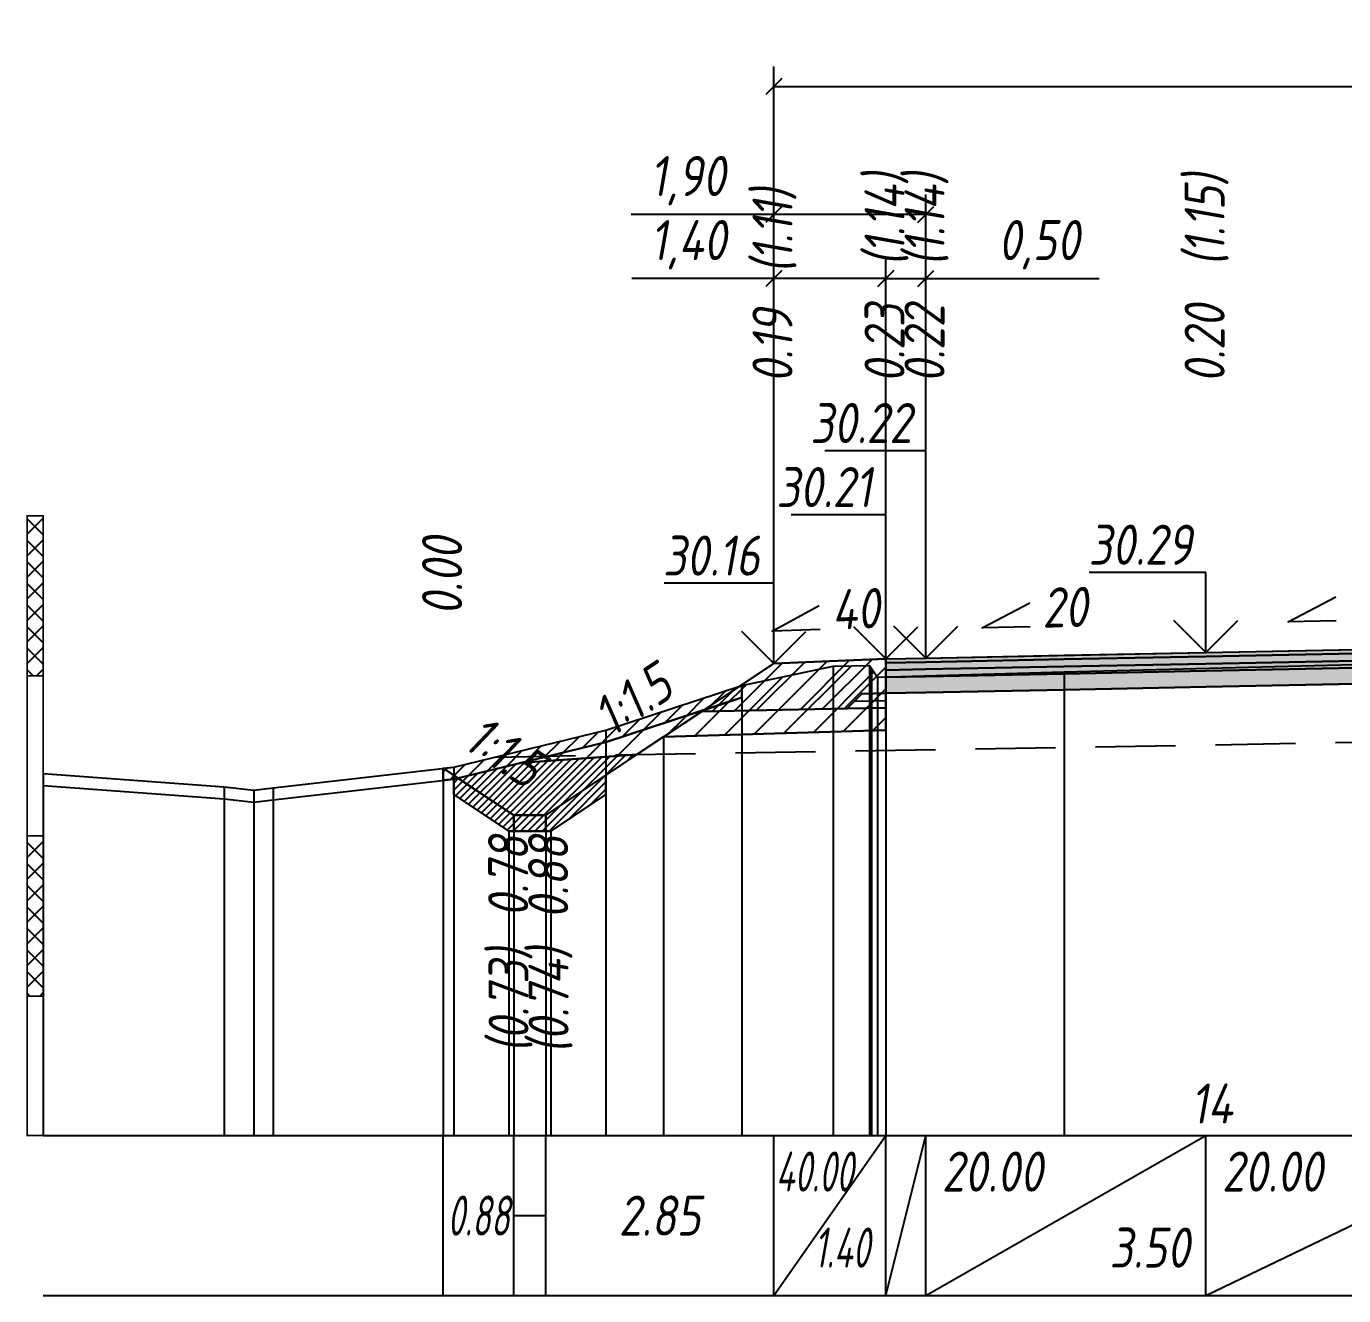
# Model space of a CAD drawing. Extents: x -717 to 1451, y -133302 to 233.
# Drawn here: x 78.9 to 161.2, y -92991 to -92911.7 of the extents above; entities that cross this region are included whole.
import ezdxf
from ezdxf.enums import TextEntityAlignment as Align

# ---------------------------------------------------------------- set-up
doc = ezdxf.new("R2010")
doc.units = 0
doc.linetypes.add('штриховая', pattern=[0.75, 0.5, -0.25])
for name, color, linetype in [('Интерполированный поперечник', 2, 'Continuous'), ('Код_514', 1, 'Continuous'), ('Контур_0', 7, 'Continuous'), ('Контур_2521', 7, 'Continuous'), ('Контур_2564', 7, 'Continuous'), ('Контур_2660', 7, 'Continuous'), ('Контур_2665', 7, 'Continuous'), ('Контур_400', 7, 'Continuous'), ('Контур_508', 7, 'Continuous'), ('Контур_512', 7, 'Continuous'), ('Контур_513', 7, 'Continuous'), ('Контур_818', 7, 'Continuous'), ('Красный поперечник', 1, 'Continuous'), ('Линейка абсолютных высот', 7, 'Continuous'), ('Объём_2501', 7, 'Continuous'), ('Объём_2564', 7, 'Continuous'), ('Объём_2650', 7, 'Continuous'), ('Объём_2660', 7, 'Continuous'), ('Объём_2661', 7, 'Continuous'), ('Объём_2663', 7, 'Continuous'), ('Объём_2664', 7, 'Continuous'), ('Объём_2665', 7, 'Continuous'), ('Объём_2666', 7, 'Continuous'), ('Откосы', 7, 'Continuous'), ('Отметки покрытия', 7, 'Continuous'), ('Рабочие отметки', 7, 'Continuous'), ('Рабочие отметки доп.', 7, 'Continuous'), ('Слои выравнивания', 7, 'Continuous'), ('Таблица', 7, 'Continuous'), ('Уклоны проезжей части', 7, 'Continuous'), ('Черный поперечник', 3, 'Continuous')]:
    doc.layers.add(name, color=color, linetype=linetype)
for name, color, linetype, true_color in [('Контур_2540', 2, 'Continuous', 0xffff00), ('Контур_2560', 2, 'Continuous', 0xffff00), ('Контур_2561', 7, 'Continuous', 0xff8040), ('Контур_2562', 3, 'Continuous', 0x00ff00), ('Контур_2563', 7, 'Continuous', 0xff8000), ('Контур_2570', 7, 'Continuous', 0x80ff00), ('Контур_2583', 3, 'Continuous', 0x00ff00), ('Контур_2584', 3, 'Continuous', 0x00ff00), ('Контур_2725', 7, 'Continuous', 0x323232), ('Контур_2736', 4, 'Continuous', 0x00ffff), ('Контур_2737', 4, 'Continuous', 0x00ffff), ('Контур_2738', 4, 'Continuous', 0x00ffff), ('Контур_2739', 4, 'Continuous', 0x00ffff), ('Контур_2741', 4, 'Continuous', 0x00ffff), ('Контур_2742', 4, 'Continuous', 0x00ffff), ('Контур_2743', 4, 'Continuous', 0x00ffff), ('Контур_2744', 7, 'Continuous', 0xa4ffff), ('Контур_2745', 7, 'Continuous', 0xa4ffff), ('Контур_2747', 4, 'Continuous', 0x00ffff), ('Контур_2748', 4, 'Continuous', 0x00ffff), ('Контур_2749', 4, 'Continuous', 0x00ffff), ('Контур_2750', 4, 'Continuous', 0x00ffff), ('Контур_2751', 4, 'Continuous', 0x00ffff), ('Контур_2752', 4, 'Continuous', 0x00ffff), ('Контур_2760', 7, 'Continuous', 0x323232), ('Контур_2761', 7, 'Continuous', 0x323232), ('Контур_2762', 7, 'Continuous', 0x323232), ('Контур_2763', 7, 'Continuous', 0x323232), ('Контур_402', 7, 'Continuous', 0xff6464), ('Контур_703', 4, 'Continuous', 0x00ffff), ('Контур_705', 4, 'Continuous', 0x00ffff), ('Контур_707', 4, 'Continuous', 0x00ffff), ('Контур_720', 131, 'Continuous', 0xaaffff), ('Объём_2520', 7, 'Continuous', 0x80ffff), ('Объём_2540', 2, 'Continuous', 0xffff00), ('Объём_2560', 2, 'Continuous', 0xffff00), ('Объём_2561', 7, 'Continuous', 0xff8040), ('Объём_2562', 3, 'Continuous', 0x00ff00), ('Объём_2563', 7, 'Continuous', 0xff8000), ('Объём_2570', 7, 'Continuous', 0x80ff00), ('Объём_2583', 3, 'Continuous', 0x00ff00), ('Объём_2584', 3, 'Continuous', 0x00ff00), ('Объём_2592', 3, 'Continuous', 0x00ff00), ('Объём_2596', 3, 'Continuous', 0x00ff00), ('Объём_2600', 7, 'Continuous', 0x808000), ('Объём_2620', 2, 'Continuous', 0xffff00), ('Объём_2746', 2, 'Continuous', 0xffff00)]:
    doc.layers.add(name, color=color, linetype=linetype, true_color=true_color)
doc.styles.get("Standard").update_dxf_attribs({"font": 'txt', "height": 2.5})
doc.styles.add('М', font='romand.shx', dxfattribs={"width": 0.8, "oblique": 10, "height": 2.5})
doc.dimstyles.new('ISO-25', dxfattribs={"dimtxt": 2.5, "dimasz": 2.5, "dimexe": 1.25, "dimexo": 0.625, "dimtad": 1, "dimtxsty": 'Standard', "dimcen": 2.5, "dimadec": 0, "dimazin": 0, "dimtfac": 1, "dimtmove": 0, "dimatfit": 3, "dimfxl": 1, "dimarcsym": 0})
pattern_1 = [(45.0000013, (0, 0), (-0.67351924, 0.673519211), []), (135.0000003, (0, 0), (-0.673519222, -0.67351923), [])]

# ---------------------------------------------------------------- blocks, each defined once
blk = doc.blocks.new('_Oblique')
at = {"color": 0, "linetype": 'ByBlock', "lineweight": -2}
blk.add_line((-0.5, -0.5), (0.5, 0.5), dxfattribs=at)
blk = doc.blocks.new('*D1828')
at = {"color": 0, "lineweight": -2, "transparency": 16777216}
for p, q in [((125.641, -92950.946), (125.641, -92926.226)), ((132.641, -92950.666), (132.641, -92926.226)), ((125.641, -92927.476), (116.775, -92927.476)), ((132.641, -92927.476), (125.641, -92927.476))]:
    blk.add_line(p, q, dxfattribs=at)
at = {"layer": 'Defpoints', "color": 0, "transparency": 16777216}
for p in [(132.641, -92927.476), (132.641, -92951.291), (125.641, -92951.571)]:
    blk.add_point(p, dxfattribs=at)
at = {"color": 0, "lineweight": -2, "transparency": 16777216, "rotation": 180}
blk.add_blockref('_Oblique', (125.641, -92927.476), dxfattribs=at)
at = {"color": 0, "lineweight": -2, "transparency": 16777216}
blk.add_blockref('_Oblique', (132.641, -92927.476), dxfattribs=at)
at = {"color": 0, "transparency": 16777216, "insert": (120.315, -92925.363), "char_height": 2.5, "width": 8.75, "attachment_point": 5, "style": 'М'}
blk.add_mtext('1,40', dxfattribs=at)
blk = doc.blocks.new('*D1830')
at = {"color": 0, "lineweight": -2, "transparency": 16777216}
for p, q in [((132.641, -92950.666), (132.641, -92926.226)), ((135.141, -92950.616), (135.141, -92926.226)), ((132.641, -92927.476), (135.141, -92927.476)), ((135.141, -92927.476), (145.983, -92927.476))]:
    blk.add_line(p, q, dxfattribs=at)
at = {"layer": 'Defpoints', "color": 0, "transparency": 16777216}
for p in [(135.141, -92927.476), (132.641, -92951.291), (135.141, -92951.241)]:
    blk.add_point(p, dxfattribs=at)
at = {"color": 0, "lineweight": -2, "transparency": 16777216, "rotation": 180}
blk.add_blockref('_Oblique', (132.641, -92927.476), dxfattribs=at)
at = {"color": 0, "lineweight": -2, "transparency": 16777216}
blk.add_blockref('_Oblique', (135.141, -92927.476), dxfattribs=at)
at = {"color": 0, "transparency": 16777216, "insert": (142.222, -92925.363), "char_height": 2.5, "width": 9.16667, "attachment_point": 5, "style": 'М'}
blk.add_mtext('0,50', dxfattribs=at)
blk = doc.blocks.new('*D1833')
at = {"color": 0, "lineweight": -2, "transparency": 16777216}
for p, q in [((125.641, -92950.946), (125.641, -92922.226)), ((135.141, -92950.616), (135.141, -92922.226)), ((125.641, -92923.476), (116.737, -92923.476)), ((135.141, -92923.476), (125.641, -92923.476))]:
    blk.add_line(p, q, dxfattribs=at)
at = {"layer": 'Defpoints', "color": 0, "transparency": 16777216}
for p in [(135.141, -92923.476), (135.141, -92951.241), (125.641, -92951.571)]:
    blk.add_point(p, dxfattribs=at)
at = {"color": 0, "lineweight": -2, "transparency": 16777216, "rotation": 180}
blk.add_blockref('_Oblique', (125.641, -92923.476), dxfattribs=at)
at = {"color": 0, "lineweight": -2, "transparency": 16777216}
blk.add_blockref('_Oblique', (135.141, -92923.476), dxfattribs=at)
at = {"color": 0, "transparency": 16777216, "insert": (120.277, -92921.363), "char_height": 2.5, "width": 8.75, "attachment_point": 5, "style": 'М'}
blk.add_mtext('1,90', dxfattribs=at)
blk = doc.blocks.new('*D1834')
at = {"color": 0, "lineweight": -2, "transparency": 16777216}
for p, q in [((125.641, -92950.946), (125.641, -92914.226)), ((221.141, -92950.946), (221.141, -92914.226)), ((125.641, -92915.476), (221.141, -92915.476))]:
    blk.add_line(p, q, dxfattribs=at)
at = {"layer": 'Defpoints', "color": 0, "transparency": 16777216}
for p in [(221.141, -92915.476), (125.641, -92951.571), (221.141, -92951.571)]:
    blk.add_point(p, dxfattribs=at)
at = {"color": 0, "lineweight": -2, "transparency": 16777216, "rotation": 180}
blk.add_blockref('_Oblique', (125.641, -92915.476), dxfattribs=at)
at = {"color": 0, "lineweight": -2, "transparency": 16777216}
blk.add_blockref('_Oblique', (221.141, -92915.476), dxfattribs=at)
at = {"color": 0, "transparency": 16777216, "insert": (173.391, -92913.363), "char_height": 2.5, "width": 10.41667, "attachment_point": 5, "style": 'М'}
blk.add_mtext('19,10', dxfattribs=at)

msp = doc.modelspace()

# ---------------------------------------------------------------- hatches: boundary and pattern name
at = {"layer": 'Линейка абсолютных высот'}
h = msp.add_hatch(dxfattribs=at)
h.set_pattern_fill('ANSI37', scale=0.3, style=0)
h.set_pattern_definition(pattern_1)
h.paths.add_polyline_path([(80, -92952.289), (80, -92942.289), (79, -92942.289), (79, -92952.289)])
h = msp.add_hatch(dxfattribs=at)
h.set_pattern_fill('ANSI37', scale=0.3, style=0)
h.set_pattern_definition(pattern_1)
h.paths.add_polyline_path([(80, -92972.289), (80, -92962.289), (79, -92962.289), (79, -92972.289)])
at = {"layer": 'Объём_2563'}
h = msp.add_hatch(dxfattribs=at)
h.set_pattern_fill('ANSI31', color=256, scale=0.3)
h.paths.add_polyline_path([(125.641, -92951.509), (132.641, -92951.229), (132.641, -92953.379), (131.141, -92953.409), (130.223, -92954.327), (121.141, -92954.509)])
at = {"layer": 'Объём_2570'}
h = msp.add_hatch(dxfattribs=at)
h.set_pattern_fill('ANSI31', color=256, scale=0.2)
h.paths.add_polyline_path([(123.651, -92953.637), (115.154, -92956.44), (105.649, -92958.74), (105, -92958.814), (105, -92958.064), (105.649, -92957.99), (115.154, -92955.69), (123.651, -92952.887)])
at = {"layer": 'Объём_2600'}
h = msp.add_hatch(dxfattribs=at)
h.set_pattern_fill('ANSI31', color=6, scale=0.4)
h.paths.add_polyline_path([(109.869, -92957.719), (115.154, -92956.44), (123.651, -92953.637), (123.651, -92952.887), (129.358, -92951.68), (131.624, -92951.633), (132.124, -92952.369), (132.641, -92952.354), (132.641, -92955.686), (118.75, -92956.103), (117.094, -92957.207)])
h = msp.add_hatch(dxfattribs=at)
h.set_pattern_fill('HONEY', color=5, scale=0.3)
h.paths.add_polyline_path([(105.649, -92958.74), (105, -92958.814), (105, -92958.064), (105.655, -92958.5), (105.655, -92958.738)])
at = {"layer": 'Объём_2620'}
h = msp.add_hatch(dxfattribs=at)
h.set_pattern_fill('ANSI31', color=2, scale=0.1)
h.paths.add_polyline_path([(115.154, -92957.345), (117.094, -92957.207), (115.155, -92958.5), (115.155, -92959.702), (111.707, -92962), (109.102, -92962), (105.655, -92959.702), (105.655, -92958.738), (109.869, -92957.719)])
at = {"layer": 'Слои выравнивания'}
for color, points in [(2, [(132.641, -92951.229), (135.141, -92951.179), (143.786, -92951.006), (152.641, -92950.829), (173.391, -92950.414), (173.391, -92950.664), (152.641, -92951.079), (143.786, -92951.256), (135.141, -92951.429), (132.641, -92951.479)]), (3, [(132.641, -92951.479), (135.141, -92951.429), (143.786, -92951.256), (152.641, -92951.079), (173.391, -92950.664), (173.391, -92951.114), (152.641, -92951.529), (143.786, -92951.706), (135.141, -92951.879), (132.641, -92951.929)]), (4, [(132.641, -92951.929), (135.141, -92951.879), (143.786, -92951.706), (152.641, -92951.529), (173.391, -92951.114), (173.391, -92951.564), (152.641, -92951.979), (143.786, -92952.156), (135.141, -92952.329), (132.641, -92952.379)]), (5, [(132.641, -92952.379), (135.141, -92952.329), (143.786, -92952.156), (152.641, -92951.979), (173.391, -92951.564), (173.391, -92952.564), (152.641, -92952.979), (143.786, -92953.156), (135.141, -92953.329), (132.641, -92953.379)])]:
    msp.add_hatch(color=color, dxfattribs=at).paths.add_polyline_path(points)

# ---------------------------------------------------------------- linework, layer by layer
at = {"layer": 'Интерполированный поперечник', "linetype": 'штриховая', "ltscale": 10, "flags": 128}
msp.add_lwpolyline([(108.257, -92957.359), (234.757, -92955.189)], dxfattribs=at)
at = {"layer": 'Код_514'}
for p, q in [((105, -92991), (105, -92981)), ((109.405, -92991), (109.405, -92981)), ((111.405, -92991), (111.405, -92981)), ((125.641, -92991), (125.641, -92981)), ((125.641, -92991), (132.641, -92981)), ((132.641, -92991), (132.641, -92981)), ((132.641, -92991), (135.141, -92981)), ((135.141, -92991), (135.141, -92981)), ((135.141, -92991), (152.641, -92981)), ((152.641, -92991), (152.641, -92981)), ((152.641, -92991), (173.391, -92981)), ((109.405, -92986), (111.405, -92986))]:
    msp.add_line(p, q, dxfattribs=at)
at = {"layer": 'Контур_0', "flags": 128}
for points in [[(125.641, -92951.509), (117.094, -92957.207), (117.094, -92957.207), (117.094, -92957.207), (117.094, -92957.207), (117.094, -92957.207), (117.094, -92957.207), (117.094, -92957.207), (117.094, -92957.207), (117.094, -92957.207), (117.094, -92957.207), (117.094, -92957.207), (117.094, -92957.207), (117.094, -92957.207), (117.094, -92957.207), (111.405, -92961), (109.405, -92961), (105, -92958.064), (105, -92958.064), (105, -92958.064), (105, -92958.064), (105, -92958.064), (105, -92958.064), (105, -92958.064), (105, -92958.064), (105, -92958.064), (105, -92958.064), (105, -92958.064), (105, -92958.064), (105, -92958.064)], [(125.641, -92951.509), (117.094, -92957.207), (117.094, -92957.207), (117.094, -92957.207), (117.094, -92957.207), (117.094, -92957.207), (117.094, -92957.207), (117.094, -92957.207), (117.094, -92957.207), (117.094, -92957.207), (117.094, -92957.207), (117.094, -92957.207), (117.094, -92957.207), (117.094, -92957.207), (117.094, -92957.207), (111.405, -92961)], [(121.141, -92954.509), (130.223, -92954.327), (131.141, -92953.409), (132.641, -92953.379)], [(131.141, -92953.409), (132.641, -92953.379), (132.641, -92954.279), (130.223, -92954.327), (131.141, -92953.409), (131.141, -92953.409)]]:
    msp.add_lwpolyline(points, dxfattribs=at)
at = {"layer": 'Контур_2521', "color": 250, "flags": 128}
msp.add_lwpolyline([(130.682, -92953.868), (132.641, -92953.829)], dxfattribs=at)
at = {"layer": 'Контур_2540', "flags": 128}
msp.add_lwpolyline([(130.223, -92954.327), (132.641, -92954.279), (132.641, -92955.686), (118.75, -92956.103), (121.141, -92954.509), (130.223, -92954.327), (130.223, -92954.327)], dxfattribs=at)
at = {"layer": 'Контур_2560', "flags": 128}
msp.add_lwpolyline([(125.641, -92951.509), (125.641, -92951.509), (125.641, -92951.509), (132.641, -92951.229)], dxfattribs=at)
at = {"layer": 'Контур_2561', "flags": 128}
msp.add_lwpolyline([(132.641, -92951.229), (132.641, -92951.229), (125.641, -92951.509), (125.641, -92951.509), (132.641, -92951.229)], dxfattribs=at)
at = {"layer": 'Контур_2562', "flags": 128}
msp.add_lwpolyline([(125.641, -92951.509), (125.641, -92951.509), (125.641, -92951.509), (125.641, -92951.509), (125.641, -92951.509)], dxfattribs=at)
at = {"layer": 'Контур_2563', "flags": 128}
msp.add_lwpolyline([(125.641, -92951.509), (132.641, -92951.229), (132.641, -92953.379), (131.141, -92953.409), (130.223, -92954.327), (121.141, -92954.509), (125.641, -92951.509), (125.641, -92951.509)], dxfattribs=at)
at = {"layer": 'Контур_2564', "flags": 128}
msp.add_lwpolyline([(125.641, -92951.509), (132.641, -92951.229)], dxfattribs=at)
at = {"layer": 'Контур_2570', "flags": 128}
msp.add_lwpolyline([(80, -92959.142), (91.309, -92959.971), (93.166, -92960.179), (94.366, -92960.025), (105.649, -92958.74), (105.649, -92958.74), (115.154, -92956.44), (123.651, -92953.637), (123.651, -92952.887), (129.358, -92951.68), (131.624, -92951.633), (131.76, -92951.837), (132.124, -92952.369), (143.786, -92952.048), (173.391, -92951.297)], dxfattribs=at)
at = {"layer": 'Контур_2583', "flags": 128}
for points in [[(109.102, -92962), (109.405, -92962), (109.405, -92961), (105.655, -92958.5), (105.655, -92959.702), (109.102, -92962)], [(115.155, -92959.702), (115.155, -92958.5), (111.405, -92961), (111.405, -92962), (111.707, -92962), (115.155, -92959.702)]]:
    msp.add_lwpolyline(points, dxfattribs=at)
at = {"layer": 'Контур_2584', "flags": 128}
msp.add_lwpolyline([(111.405, -92962), (111.405, -92961), (109.405, -92961), (109.405, -92962), (111.405, -92962)], dxfattribs=at)
at = {"layer": 'Контур_2660', "flags": 128}
msp.add_lwpolyline([(118.75, -92956.103), (132.641, -92955.686)], dxfattribs=at)
at = {"layer": 'Контур_2665', "flags": 128}
msp.add_lwpolyline([(125.641, -92951.509), (125.641, -92951.509)], dxfattribs=at)
at = {"layer": 'Контур_2725', "flags": 128}
msp.add_lwpolyline([(132.641, -92953.379), (135.141, -92953.329), (143.786, -92953.156), (152.641, -92952.979), (173.391, -92952.564), (174.451, -92952.585), (194.141, -92952.979), (200.177, -92953.1), (211.641, -92953.329), (214.141, -92953.379)], dxfattribs=at)
at = {"layer": 'Контур_2736', "flags": 128}
for points in [[(125.641, -92951.509), (117.094, -92957.207)], [(117.094, -92957.207), (111.405, -92961)]]:
    msp.add_lwpolyline(points, dxfattribs=at)
at = {"layer": 'Контур_2737', "flags": 128}
msp.add_lwpolyline([(117.094, -92957.207), (117.094, -92957.207)], dxfattribs=at)
at = {"layer": 'Контур_2738', "flags": 128}
msp.add_lwpolyline([(117.094, -92957.207), (117.094, -92957.207)], dxfattribs=at)
at = {"layer": 'Контур_2739', "flags": 128}
msp.add_lwpolyline([(117.094, -92957.207), (117.094, -92957.207)], dxfattribs=at)
at = {"layer": 'Контур_2741', "flags": 128}
msp.add_lwpolyline([(105, -92958.064), (105, -92958.064)], dxfattribs=at)
at = {"layer": 'Контур_2742', "flags": 128}
msp.add_lwpolyline([(105, -92958.064), (105, -92958.064)], dxfattribs=at)
at = {"layer": 'Контур_2743', "flags": 128}
msp.add_lwpolyline([(105, -92958.064), (105, -92958.064)], dxfattribs=at)
at = {"layer": 'Контур_2744', "flags": 128}
msp.add_lwpolyline([(105, -92958.064), (105, -92958.064)], dxfattribs=at)
msp.add_lwpolyline([(105, -92958.064), (105, -92958.064)], dxfattribs=at)
msp.add_lwpolyline([(105, -92958.064), (105, -92958.064)], dxfattribs=at)
msp.add_lwpolyline([(105, -92958.064), (105, -92958.064)], dxfattribs=at)
msp.add_lwpolyline([(105, -92958.064), (105, -92958.064)], dxfattribs=at)
msp.add_lwpolyline([(105, -92958.064), (105, -92958.064)], dxfattribs=at)
at = {"layer": 'Контур_2745', "flags": 128}
msp.add_lwpolyline([(117.094, -92957.207), (117.094, -92957.207)], dxfattribs=at)
msp.add_lwpolyline([(117.094, -92957.207), (117.094, -92957.207)], dxfattribs=at)
msp.add_lwpolyline([(117.094, -92957.207), (117.094, -92957.207)], dxfattribs=at)
msp.add_lwpolyline([(117.094, -92957.207), (117.094, -92957.207)], dxfattribs=at)
msp.add_lwpolyline([(117.094, -92957.207), (117.094, -92957.207)], dxfattribs=at)
msp.add_lwpolyline([(117.094, -92957.207), (117.094, -92957.207)], dxfattribs=at)
at = {"layer": 'Контур_2747', "flags": 128}
msp.add_lwpolyline([(117.094, -92957.207), (117.094, -92957.207)], dxfattribs=at)
at = {"layer": 'Контур_2748', "flags": 128}
msp.add_lwpolyline([(117.094, -92957.207), (117.094, -92957.207)], dxfattribs=at)
at = {"layer": 'Контур_2749', "flags": 128}
msp.add_lwpolyline([(117.094, -92957.207), (117.094, -92957.207)], dxfattribs=at)
at = {"layer": 'Контур_2750', "flags": 128}
msp.add_lwpolyline([(105, -92958.064), (105, -92958.064)], dxfattribs=at)
at = {"layer": 'Контур_2751', "flags": 128}
msp.add_lwpolyline([(105, -92958.064), (105, -92958.064)], dxfattribs=at)
at = {"layer": 'Контур_2752', "flags": 128}
msp.add_lwpolyline([(105, -92958.064), (105, -92958.064)], dxfattribs=at)
at = {"layer": 'Контур_2760', "flags": 128}
msp.add_lwpolyline([(132.641, -92951.229), (135.141, -92951.179), (143.786, -92951.006), (152.641, -92950.829), (173.391, -92950.414), (174.451, -92950.435), (194.141, -92950.829), (200.177, -92950.95), (211.641, -92951.179), (214.141, -92951.229)], dxfattribs=at)
at = {"layer": 'Контур_2761', "flags": 128}
msp.add_lwpolyline([(132.641, -92951.479), (135.141, -92951.429), (143.786, -92951.256), (152.641, -92951.079), (173.391, -92950.664), (174.451, -92950.685), (194.141, -92951.079), (200.177, -92951.2), (211.641, -92951.429), (214.141, -92951.479)], dxfattribs=at)
at = {"layer": 'Контур_2762', "flags": 128}
msp.add_lwpolyline([(132.641, -92951.929), (135.141, -92951.879), (143.786, -92951.706), (152.641, -92951.529), (173.391, -92951.114), (174.451, -92951.135), (194.141, -92951.529), (200.177, -92951.65), (211.641, -92951.879), (214.141, -92951.929)], dxfattribs=at)
at = {"layer": 'Контур_2763', "flags": 128}
msp.add_lwpolyline([(132.641, -92952.379), (135.141, -92952.329), (143.786, -92952.156), (152.641, -92951.979), (173.391, -92951.564), (174.451, -92951.585), (194.141, -92951.979), (200.177, -92952.1), (211.641, -92952.329), (214.141, -92952.379)], dxfattribs=at)
at = {"layer": 'Контур_400', "flags": 128}
msp.add_lwpolyline([(132.641, -92951.229), (135.141, -92951.179), (135.141, -92951.179), (135.141, -92951.179), (135.141, -92951.179), (135.141, -92951.179), (135.141, -92951.179), (152.641, -92950.829), (173.391, -92950.414)], dxfattribs=at)
at = {"layer": 'Контур_402', "flags": 128}
msp.add_lwpolyline([(118.75, -92956.103), (132.641, -92955.686), (132.641, -92953.379), (173.391, -92952.564), (214.141, -92953.379), (214.141, -92955.686), (226.961, -92956.071)], dxfattribs=at)
at = {"layer": 'Контур_508', "flags": 128}
msp.add_lwpolyline([(105, -92958.064), (105.655, -92958.5), (105.655, -92959.702), (109.102, -92962), (109.405, -92962), (111.405, -92962), (111.707, -92962), (115.155, -92959.702), (115.155, -92958.5), (118.75, -92956.103), (132.641, -92955.686), (132.641, -92953.379), (173.391, -92952.564), (214.141, -92953.379), (214.141, -92955.686), (226.961, -92956.071), (226.961, -92956.591), (230.409, -92958.889), (230.711, -92958.889), (232.711, -92958.889), (233.014, -92958.889), (236.461, -92956.591), (236.461, -92955.389), (236.823, -92955.148)], dxfattribs=at)
at = {"layer": 'Контур_512', "flags": 128}
msp.add_lwpolyline([(105, -92958.064), (105.655, -92958.5), (105.655, -92959.702), (109.102, -92962), (109.405, -92962), (111.405, -92962), (111.707, -92962), (115.155, -92959.702), (115.155, -92958.5), (118.75, -92956.103), (132.641, -92955.686)], dxfattribs=at)
at = {"layer": 'Контур_513', "flags": 128}
msp.add_lwpolyline([(105, -92958.064), (105.655, -92958.5), (105.655, -92959.702), (109.102, -92962), (109.405, -92962), (111.405, -92962), (111.707, -92962), (115.155, -92959.702), (115.155, -92958.5), (118.75, -92956.103), (132.641, -92955.686), (132.641, -92953.379), (173.391, -92952.564), (214.141, -92953.379), (214.141, -92955.686), (226.961, -92956.071), (226.961, -92956.591), (230.409, -92958.889), (230.711, -92958.889), (232.711, -92958.889), (233.014, -92958.889), (236.461, -92956.591), (236.461, -92955.389), (236.823, -92955.148)], dxfattribs=at)
at = {"layer": 'Контур_703', "flags": 128}
msp.add_lwpolyline([(125.641, -92951.509), (117.094, -92957.207)], dxfattribs=at)
at = {"layer": 'Контур_705', "flags": 128}
msp.add_lwpolyline([(117.094, -92957.207), (117.094, -92957.207)], dxfattribs=at)
at = {"layer": 'Контур_707', "flags": 128}
msp.add_lwpolyline([(109.405, -92961), (105, -92958.064)], dxfattribs=at)
at = {"layer": 'Контур_720', "flags": 128}
msp.add_lwpolyline([(111.405, -92961), (109.405, -92961)], dxfattribs=at)
at = {"layer": 'Контур_818', "flags": 128}
msp.add_lwpolyline([(105, -92958.814), (105.649, -92958.74), (105.649, -92958.74), (115.154, -92956.44), (123.651, -92953.637), (123.651, -92952.887), (129.358, -92951.68), (131.624, -92951.633), (131.76, -92951.837), (132.124, -92952.369), (143.786, -92952.048), (173.391, -92951.297)], dxfattribs=at)
at = {"layer": 'Красный поперечник'}
for p, q in [((152.641, -92950.829), (173.391, -92950.414)), ((125.641, -92951.509), (132.641, -92951.229)), ((132.641, -92951.229), (135.141, -92951.179)), ((135.141, -92951.179), (152.641, -92950.829)), ((111.405, -92961), (125.641, -92951.509)), ((118.75, -92956.103), (118.75, -92981)), ((132.641, -92955.686), (132.641, -92981)), ((105, -92958.064), (105, -92981)), ((105, -92958.064), (109.405, -92961)), ((105.655, -92958.5), (105.655, -92981)), ((115.155, -92958.5), (115.155, -92981)), ((105.655, -92959.702), (105.655, -92981)), ((115.155, -92959.702), (115.155, -92981)), ((109.405, -92961), (111.405, -92961)), ((109.102, -92962), (109.102, -92981)), ((109.405, -92962), (109.405, -92981)), ((111.405, -92962), (111.405, -92981)), ((111.707, -92962), (111.707, -92981))]:
    msp.add_line(p, q, dxfattribs=at)
at = {"layer": 'Линейка абсолютных высот', "color": 7, "const_width": 0.1, "flags": 128}
for points in [[(80, -92952.289), (80, -92942.289), (79, -92942.289), (79, -92952.289), (80, -92952.289)], [(80, -92962.289), (80, -92952.289), (79, -92952.289), (79, -92962.289), (80, -92962.289)], [(80, -92972.289), (80, -92962.289), (79, -92962.289), (79, -92972.289), (80, -92972.289)], [(80, -92981), (80, -92972.289), (79, -92972.289), (79, -92981), (80, -92981)]]:
    msp.add_lwpolyline(points, dxfattribs=at)
at = {"layer": 'Объём_2501', "flags": 128}
msp.add_lwpolyline([(132.641, -92951.229), (135.141, -92951.179), (135.141, -92951.179), (135.141, -92951.179), (135.141, -92951.179), (135.141, -92951.179), (135.141, -92951.179), (152.641, -92950.829), (173.391, -92950.414)], dxfattribs=at)
at = {"layer": 'Объём_2520', "color": 250, "flags": 128}
msp.add_lwpolyline([(131.141, -92953.409), (132.641, -92953.379), (132.641, -92954.279), (130.223, -92954.327), (131.141, -92953.409), (131.141, -92953.409)], dxfattribs=at)
at = {"layer": 'Объём_2540', "flags": 128}
msp.add_lwpolyline([(130.223, -92954.327), (132.641, -92954.279), (132.641, -92955.686), (118.75, -92956.103), (121.141, -92954.509), (130.223, -92954.327), (130.223, -92954.327)], dxfattribs=at)
at = {"layer": 'Объём_2560', "flags": 128}
msp.add_lwpolyline([(125.641, -92951.509), (125.641, -92951.509), (125.641, -92951.509), (132.641, -92951.229)], dxfattribs=at)
at = {"layer": 'Объём_2561', "flags": 128}
msp.add_lwpolyline([(132.641, -92951.229), (132.641, -92951.229), (125.641, -92951.509), (125.641, -92951.509), (132.641, -92951.229)], dxfattribs=at)
at = {"layer": 'Объём_2562', "flags": 128}
msp.add_lwpolyline([(125.641, -92951.509), (125.641, -92951.509), (125.641, -92951.509), (125.641, -92951.509), (125.641, -92951.509)], dxfattribs=at)
at = {"layer": 'Объём_2563', "color": 250, "flags": 128}
msp.add_lwpolyline([(125.641, -92951.509), (132.641, -92951.229), (132.641, -92953.379), (131.141, -92953.409), (130.223, -92954.327), (121.141, -92954.509), (125.641, -92951.509), (125.641, -92951.509)], dxfattribs=at)
at = {"layer": 'Объём_2564', "flags": 128}
msp.add_lwpolyline([(125.641, -92951.509), (132.641, -92951.229)], dxfattribs=at)
at = {"layer": 'Объём_2570', "flags": 128}
msp.add_lwpolyline([(123.651, -92953.637), (115.154, -92956.44), (105.649, -92958.74), (105, -92958.814), (105, -92958.064), (105.649, -92957.99), (115.154, -92955.69), (123.651, -92952.887), (123.651, -92953.637), (123.651, -92953.637)], dxfattribs=at)
at = {"layer": 'Объём_2583', "flags": 128}
for points in [[(109.102, -92962), (109.405, -92962), (109.405, -92961), (105.655, -92958.5), (105.655, -92959.702), (109.102, -92962)], [(115.155, -92959.702), (115.155, -92958.5), (111.405, -92961), (111.405, -92962), (111.707, -92962), (115.155, -92959.702)]]:
    msp.add_lwpolyline(points, dxfattribs=at)
at = {"layer": 'Объём_2584', "flags": 128}
msp.add_lwpolyline([(111.405, -92962), (111.405, -92961), (109.405, -92961), (109.405, -92962), (111.405, -92962)], dxfattribs=at)
at = {"layer": 'Объём_2592', "flags": 128}
for points in [[(109.405, -92961), (105.655, -92958.5)], [(115.155, -92958.5), (111.405, -92961)]]:
    msp.add_lwpolyline(points, dxfattribs=at)
at = {"layer": 'Объём_2596', "flags": 128}
msp.add_lwpolyline([(111.405, -92961), (109.405, -92961)], dxfattribs=at)
at = {"layer": 'Объём_2600', "color": 5, "flags": 128}
msp.add_lwpolyline([(105.649, -92958.74), (105, -92958.814), (105, -92958.064), (105.655, -92958.5), (105.655, -92958.738), (105.649, -92958.74), (105.649, -92958.74)], dxfattribs=at)
at = {"layer": 'Объём_2620', "flags": 128}
msp.add_lwpolyline([(115.154, -92957.345), (117.094, -92957.207), (115.155, -92958.5), (115.155, -92959.702), (111.707, -92962), (109.102, -92962), (105.655, -92959.702), (105.655, -92958.738), (109.869, -92957.719), (115.154, -92957.345), (115.154, -92957.345)], dxfattribs=at)
at = {"layer": 'Объём_2650', "color": 6, "flags": 128}
msp.add_lwpolyline([(109.869, -92957.719), (115.154, -92956.44), (123.651, -92953.637), (123.651, -92952.887), (129.358, -92951.68), (131.624, -92951.633), (132.124, -92952.369), (132.641, -92952.354), (132.641, -92955.686), (118.75, -92956.103), (117.094, -92957.207), (109.869, -92957.719), (109.869, -92957.719)], dxfattribs=at)
at = {"layer": 'Объём_2660', "flags": 128}
msp.add_lwpolyline([(118.75, -92956.103), (132.641, -92955.686)], dxfattribs=at)
at = {"layer": 'Объём_2661', "flags": 128}
msp.add_lwpolyline([(125.641, -92951.509), (117.094, -92957.207)], dxfattribs=at)
at = {"layer": 'Объём_2663', "flags": 128}
for points in [[(117.094, -92957.207), (111.405, -92961)], [(109.405, -92961), (105, -92958.064)]]:
    msp.add_lwpolyline(points, dxfattribs=at)
at = {"layer": 'Объём_2664', "flags": 128}
msp.add_lwpolyline([(111.405, -92961), (109.405, -92961)], dxfattribs=at)
at = {"layer": 'Объём_2665', "flags": 128}
msp.add_lwpolyline([(125.641, -92951.509), (125.641, -92951.509)], dxfattribs=at)
at = {"layer": 'Объём_2666', "flags": 128}
msp.add_lwpolyline([(125.641, -92951.509), (117.094, -92957.207)], dxfattribs=at)
at = {"layer": 'Объём_2746', "flags": 128}
for points in [[(123.651, -92953.637), (123.651, -92952.887), (129.358, -92951.68), (131.624, -92951.633), (132.124, -92952.369), (132.124, -92955.702), (118.75, -92956.103), (121.272, -92954.422), (123.651, -92953.637), (123.651, -92953.637)], [(115.154, -92959.702), (111.707, -92962), (109.102, -92962), (105.655, -92959.702), (105.655, -92958.738), (105.917, -92958.675), (109.405, -92961), (111.405, -92961), (115.155, -92958.5), (115.154, -92959.702), (115.154, -92959.702)]]:
    msp.add_lwpolyline(points, dxfattribs=at)
at = {"layer": 'Откосы', "color": 1, "flags": 128}
for points in [[(128.543, -92949.387), (125.546, -92949.506), (128.483, -92947.888)], [(141.665, -92949.237), (138.666, -92949.297), (141.635, -92947.737)], [(160.79, -92948.855), (157.791, -92948.915), (160.76, -92947.355)]]:
    msp.add_lwpolyline(points, dxfattribs=at)
at = {"layer": 'Отметки покрытия', "color": 1}
for p, q in [((135.141, -92938.229), (128.841, -92938.229)), ((135.141, -92951.179), (135.141, -92938.229)), ((132.641, -92942.229), (126.741, -92942.229)), ((132.641, -92951.229), (132.641, -92942.229)), ((152.641, -92945.829), (145.341, -92945.829)), ((152.641, -92950.829), (152.641, -92945.829)), ((125.641, -92946.509), (118.791, -92946.509)), ((125.641, -92951.509), (125.641, -92946.509)), ((152.641, -92950.829), (150.641, -92948.829)), ((152.641, -92950.829), (154.641, -92948.829)), ((125.641, -92951.509), (123.641, -92949.509)), ((125.641, -92951.509), (127.641, -92949.509)), ((132.641, -92951.229), (130.641, -92949.229)), ((132.641, -92951.229), (134.641, -92949.229)), ((135.141, -92951.179), (133.141, -92949.179)), ((135.141, -92951.179), (137.141, -92949.179))]:
    msp.add_line(p, q, dxfattribs=at)
at = {"layer": 'Слои выравнивания'}
msp.add_line((132.641, -92951.229), (132.641, -92981), dxfattribs=at)
at = {"layer": 'Слои выравнивания', "color": 2, "flags": 128}
msp.add_lwpolyline([(132.641, -92951.229), (135.141, -92951.179), (143.786, -92951.006), (152.641, -92950.829), (173.391, -92950.414), (173.391, -92950.664), (152.641, -92951.079), (143.786, -92951.256), (135.141, -92951.429), (132.641, -92951.479)], close=True, dxfattribs=at)
at = {"layer": 'Слои выравнивания', "color": 3, "flags": 128}
msp.add_lwpolyline([(132.641, -92951.479), (135.141, -92951.429), (143.786, -92951.256), (152.641, -92951.079), (173.391, -92950.664), (173.391, -92951.114), (152.641, -92951.529), (143.786, -92951.706), (135.141, -92951.879), (132.641, -92951.929)], close=True, dxfattribs=at)
at = {"layer": 'Слои выравнивания', "color": 4, "flags": 128}
msp.add_lwpolyline([(132.641, -92951.929), (135.141, -92951.879), (143.786, -92951.706), (152.641, -92951.529), (173.391, -92951.114), (173.391, -92951.564), (152.641, -92951.979), (143.786, -92952.156), (135.141, -92952.329), (132.641, -92952.379)], close=True, dxfattribs=at)
at = {"layer": 'Слои выравнивания', "color": 5, "flags": 128}
msp.add_lwpolyline([(132.641, -92952.379), (135.141, -92952.329), (143.786, -92952.156), (152.641, -92951.979), (173.391, -92951.564), (173.391, -92952.564), (152.641, -92952.979), (143.786, -92953.156), (135.141, -92953.329), (132.641, -92953.379)], close=True, dxfattribs=at)
at = {"layer": 'Таблица'}
for p, q in [((80, -92981), (261.823, -92981)), ((80, -92991), (261.823, -92991))]:
    msp.add_line(p, q, dxfattribs=at)
at = {"layer": 'Черный поперечник', "color": 7}
for p, q in [((129.358, -92951.68), (129.358, -92981)), ((131.624, -92951.633), (131.624, -92981)), ((131.76, -92951.837), (131.76, -92981)), ((143.786, -92952.048), (143.786, -92981)), ((123.651, -92952.887), (123.651, -92981)), ((132.124, -92952.369), (132.124, -92981)), ((115.154, -92955.69), (115.154, -92981)), ((80, -92958.392), (80, -92981)), ((105.649, -92957.99), (105.649, -92981)), ((91.309, -92959.221), (91.309, -92981)), ((93.166, -92959.429), (93.166, -92981)), ((94.366, -92959.275), (94.366, -92981))]:
    msp.add_line(p, q, dxfattribs=at)
at = {"layer": 'Черный поперечник', "flags": 128}
msp.add_lwpolyline([(80, -92958.392), (91.309, -92959.221), (93.166, -92959.429), (94.366, -92959.275), (105.649, -92957.99), (115.154, -92955.69), (123.651, -92952.887), (129.358, -92951.68), (131.624, -92951.633), (131.76, -92951.837), (132.124, -92952.369), (143.786, -92952.048), (173.391, -92951.297)], dxfattribs=at)

# ---------------------------------------------------------------- texts
at = {"layer": 'Код_514', "style": 'М', "oblique": 10}
for s, width, p in [('40.00', 0.6, (125.764, -92982)), ('20.00', 0.8, (136.141, -92982)), ('20.00', 0.8, (153.641, -92982))]:
    msp.add_text(s, height=2.5, dxfattribs=dict(at, width=width)).set_placement(p, align=Align.TOP_LEFT)
for s, width, p in [('0.88', 0.6, (107.202, -92986)), ('2.85', 0.8, (118.523, -92986))]:
    msp.add_text(s, height=2.5, dxfattribs=dict(at, width=width)).set_placement(p, align=Align.MIDDLE_CENTER)
for s, width, p in [('1.40', 0.6, (131.641, -92990)), ('3.50', 0.8, (151.641, -92990))]:
    msp.add_text(s, height=2.5, dxfattribs=dict(at, width=width)).set_placement(p, align=Align.BOTTOM_RIGHT)
at = {"layer": 'Отметки покрытия', "color": 1, "style": 'М', "oblique": 10, "width": 0.8}
for s, p in [('30.22', (134.282, -92938.498)), ('30.21', (131.782, -92942.498)), ('30.29', (151.782, -92946.098)), ('30.16', (124.782, -92946.778))]:
    msp.add_text(s, height=2.5, dxfattribs=at).set_placement(p, align=Align.BOTTOM_RIGHT)
at = {"layer": 'Рабочие отметки', "color": 1, "style": 'М', "oblique": 10, "width": 0.8}
for s, p in [('0.23', (132.563, -92933.979)), ('0.22', (135.063, -92933.979)), ('0.20', (152.563, -92933.979)), ('0.19', (125.563, -92933.979)), ('0.00', (104.922, -92948.495))]:
    msp.add_text(s, height=2.5, rotation=90, dxfattribs=at).set_placement(p, align=Align.MIDDLE_LEFT)
for s, p in [('0.78', (109.052, -92962.27)), ('0.88', (111.552, -92962.27))]:
    msp.add_text(s, height=2.5, rotation=90, dxfattribs=at).set_placement(p, align=Align.MIDDLE_RIGHT)
at = {"layer": 'Рабочие отметки доп.', "color": 1, "style": 'М', "oblique": 10, "width": 0.8}
for s, p in [('(1.14)', (132.563, -92926.679)), ('(1.14)', (135.063, -92926.679)), ('(1.15)', (152.563, -92926.679)), ('(1.11)', (125.563, -92927.129))]:
    msp.add_text(s, height=2.5, rotation=90, dxfattribs=at).set_placement(p, align=Align.MIDDLE_LEFT)
for s, p in [('(0.73)', (109.076, -92969.281)), ('(0.74)', (111.576, -92969.231))]:
    msp.add_text(s, height=2.5, rotation=90, dxfattribs=at).set_placement(p, align=Align.MIDDLE_RIGHT)
at = {"layer": 'Слои выравнивания', "style": 'М', "oblique": 10, "width": 0.8}
msp.add_text('14', height=2.5, dxfattribs=at).set_placement((153.016, -92981), align=Align.BOTTOM_CENTER)
at = {"layer": 'Уклоны проезжей части', "color": 1, "style": 'М', "oblique": 10, "width": 0.8}
for s, rotation, p in [('40', 2.29061, (130.848, -92950.103)), ('20', 1.14576, (143.871, -92950.004)), ('1:1.5', 33.69007, (117.968, -92955.422)), ('1:1.5', 326.30994, (107.757, -92958.7))]:
    msp.add_text(s, height=2.5, rotation=rotation, dxfattribs=at).set_placement(p, align=Align.BOTTOM_CENTER)

# ---------------------------------------------------------------- dimensions: what is measured, and where the dimension line sits
at = {"color": 5}
dim = msp.add_linear_dim(base=(221.141, -92915.476), p1=(125.641, -92951.571), p2=(221.141, -92951.571), angle=180, dimstyle='ISO-25', override={"dimasz": 1, "dimlfac": 0.2, "dimzin": 0, "dimtxsty": 'М', "dimblk1": 'Oblique', "dimblk2": 'Oblique', "dimsah": 1}, dxfattribs=at)
dim.commit()
dim.dimension.update_dxf_attribs({"geometry": '*D1834', "text_midpoint": (173.391, -92913.363)})
for base, p1, p2, picture, middle in [((135.141, -92923.476), (125.641, -92951.571), (135.141, -92951.241), '*D1833', (120.277, -92923.476)), ((132.641, -92927.476), (125.641, -92951.571), (132.641, -92951.291), '*D1828', (120.315, -92927.476)), ((135.141, -92927.476), (132.641, -92951.291), (135.141, -92951.241), '*D1830', (142.222, -92927.476))]:
    dim = msp.add_linear_dim(base=base, p1=p1, p2=p2, angle=180, dimstyle='ISO-25', override={"dimasz": 1, "dimlfac": 0.2, "dimzin": 0, "dimtxsty": 'М', "dimblk1": 'Oblique', "dimblk2": 'Oblique', "dimsah": 1}, dxfattribs=at)
    dim.commit()
    dim.dimension.update_dxf_attribs({"geometry": picture, "text_midpoint": middle, "dimtype": 160})

doc.saveas('drawing.dxf')
